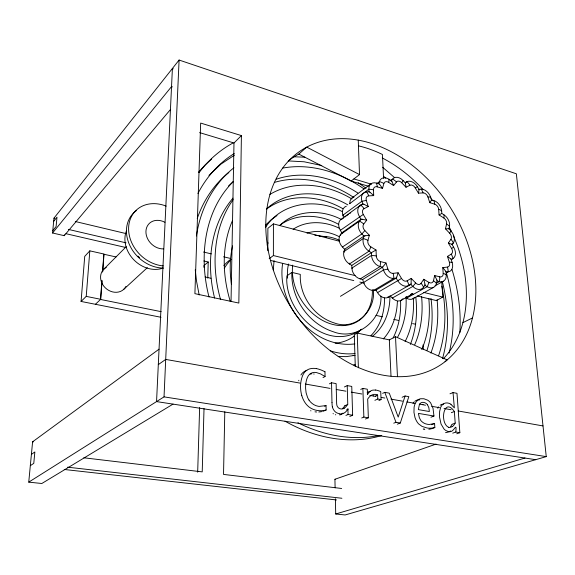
<?xml version="1.0" encoding="UTF-8"?>
<svg xmlns="http://www.w3.org/2000/svg" width="575" height="575" viewBox="0 0 575 575"><rect width="100%" height="100%" fill="white"/><g stroke="black" fill="none" stroke-linecap="round" stroke-linejoin="round"><path stroke-width="0.86" d="M269.179 258.7L273.391 255.552L273.42 223.876L339.322 241.213M267.806 250.772L267.885 228.311L273.42 223.876M389.922 295.988C390.087 311.118 384.546 327.146 372.126 336.483M241.407 135.592L238.841 303.068L194.903 293.652L200.661 123.072L241.407 135.592L233.982 142.995L231.035 301.552M224.796 411.75L223.531 474.418L341.651 488.477M345.927 415.423L348.062 414.496L347.904 409.041M419.067 189.678L419.067 189.728A1.646 0.611 -56.5 0 0 419.038 189.405M273.254 269.948L274.088 260.669M204.024 408.573L202.22 471.881L83.821 457.786M207.755 278.127L208.215 262.006L203.845 260.985M197.678 472.176L199.64 407.538M203.888 267.31L203.945 265.535L208.215 262.006M159.045 349.176L32.602 441.808L28.75 482.137L164.033 396.872L179.091 60.037L516.364 173.801L546.25 456.615L345.137 514.963L335.714 513.985L335.369 498.683M397.39 301.372C396.951 314.928 392.617 328.763 383.374 338.927M373.376 290.044C375.777 310.78 355.393 330.776 334.636 323.071C314.216 316.89 299.18 295.73 300.308 274.397L291.87 272.392C290.792 298.245 308.696 323.84 333.335 331.768C356.673 340.925 382.044 320.541 380.966 296.161M419.067 189.779L418.435 193.157L423.063 192.905A4.672 3.22 56.3 0 1 427.915 196.973L429.791 202.68L434.722 204.168A4.658 3.206 57 0 1 438.682 209.401L439.07 214.928L443.857 218.018A4.665 3.206 57.7 0 1 446.581 223.941A19.004 11.385 12.2 0 1 447.537 224.588L449.456 226.349L448.938 228.879L450.85 230.891A9.351 6.447 58.4 0 1 453.344 243.045L452.187 244.756L453.661 247.2A9.408 6.526 59 0 1 452.927 258.606L451.224 259.648L452.108 262.315A9.487 6.634 59.5 0 1 448.148 271.91L446.818 272.658M406.324 297.34L406.46 298.224L427.175 286.688L428.526 283.453A19.715 8.409 -58.2 0 0 428.806 282.361A4.844 3.45 59.9 0 0 433.449 280.737A19.708 10.824 12.9 0 1 434.448 281.383L436.461 283.418A9.674 6.893 59.9 0 1 427.175 286.688L424.882 285.286L423.631 287.148A9.768 7.029 59.7 0 1 412.836 286.429L392.272 298.087L392.416 297.627M459.82 332.688C461.258 311.348 458.232 289.836 451.986 269.431M101.89 280.83L100.532 299.46L161.151 311.657M102.537 271.961L103.831 254.222L116.035 256.96M95.421 304.283L100.704 299.295L102.062 280.665M102.709 271.788L104.003 254.042L89.822 250.851L84.726 256.364L81.075 301.444L161.014 317.285M81.075 301.444L86.228 296.384L89.822 250.851M179.091 60.037L53.971 218.162L52.555 232.997L64.242 235.678L64.321 234.751M349.312 263.142L349.334 263.99L351.799 265.398L351.886 268.087A9.646 7.209 57.6 0 0 360.216 278.911L362.652 279.507L382.555 267.188L383.439 270.013A9.897 7.223 58.5 0 0 393.897 278.386L396.182 278.113L397.728 280.708A9.84 7.144 59.2 0 0 408.947 285.466L410.802 284.33L412.836 286.429L415.035 283.82A19.931 4.507 -43.9 0 0 415.639 282.965A4.888 3.515 59.7 0 0 421.029 283.338A19.838 12.909 33.8 0 1 421.913 284.294L423.631 287.148M411.132 283.238L411.19 278.372L407.114 280.837A4.923 3.572 59.2 0 1 401.515 278.451L398.13 272.78L393.128 273.355A4.952 3.615 58.5 0 1 387.909 269.165L385.976 262.998L380.557 261.603A4.967 3.637 57.6 0 1 376.287 256.04L376.036 250.024L370.774 246.804A4.967 3.63 56.6 0 1 367.921 240.458A20.154 11.529 15.7 0 0 366.807 239.804L363.299 238.474L343.922 251.598L344.209 252.209M196.413 235.987C200.272 209.818 212.8 184.23 233.932 167.778M282.627 263.602C276.367 303.895 312.642 349.169 354.876 343.908M232.566 245.856C229.741 258.477 229.576 271.623 231.43 284.402M436.461 283.418L437.007 281.038L439.444 281.484L439.782 278.063A19.478 11.421 -75.3 0 0 439.731 276.841A4.794 3.378 59.8 0 0 443.196 273.441L442.786 267.627L447.408 267.088A4.751 3.313 59.5 0 0 449.398 262.293L447.465 256.428L451.217 254.157A4.708 3.263 59 0 0 451.591 248.45L448.363 243.067L450.908 239.315A4.679 3.227 58.4 0 0 449.657 233.227L445.46 228.807L446.581 223.941M433.449 280.737L434.657 275.533L439.731 276.841M449.075 353.079C455.752 326.794 453.855 298.863 446.43 272.945M398.13 272.78L396.779 277.049M442.506 358.635C449.6 333.615 448.658 306.806 442.376 281.728M367.921 240.458L369.38 235.24L364.83 230.539A4.945 3.608 55.8 0 1 363.688 224.099A20.053 13.326 38.1 0 0 362.724 223.15L359.627 221.044L340.443 234.578L340.644 235.376M363.688 224.099L366.706 220.218L363.328 214.568A4.916 3.558 55.2 0 1 363.997 208.711L368.23 206.547L366.354 200.56A4.88 3.5 54.8 0 1 368.712 195.881L373.714 195.608L373.47 189.901A4.83 3.428 54.7 0 1 377.243 186.839L382.497 188.42L383.863 183.554A4.787 3.364 54.8 0 1 388.635 182.361L393.638 185.588L396.427 182.009A4.737 3.299 55.2 0 1 401.709 182.735L406.007 187.256L409.91 185.265A4.701 3.256 55.7 0 1 415.215 187.795L418.435 193.157M368.712 195.881A19.83 12.427 87.2 0 0 368.302 194.673L366.656 191.913A9.746 6.993 54.8 0 0 361.912 201.257L362.768 203.996L360.827 204.98A9.825 7.116 55.2 0 0 359.468 216.689L361.014 219.276L359.627 221.044A9.883 7.209 55.8 0 0 361.891 233.939L363.975 236.088L363.299 238.474A9.919 7.259 56.6 0 0 369.006 251.189L371.421 252.662L371.529 255.415A9.919 7.267 57.6 0 0 380.075 266.556L382.555 267.188M363.975 236.088L344.605 249.263L343.922 251.598A9.646 7.202 56.6 0 0 349.435 263.982L369.006 251.189L370.444 247.904A20.218 7.331 -58.6 0 0 370.774 246.804M427.052 350.276C432.285 333.608 433.219 315.783 431.006 298.511M397.332 424.17L400.301 423.006L408.818 396.671L405.088 395.995L402.141 397.253M405.088 395.995L398.209 417.091L389.275 393.156L384.819 392.358L382.648 393.322M438.581 355.752C446.2 333.428 446.466 309.084 441.837 286.106M197.232 218.565C203.32 200.732 214.044 184.28 228.872 172.514M408.997 285.408L407.783 282.016A19.953 13.678 58.5 0 0 407.114 280.837M430.876 353.064C437.244 336.131 438.89 317.673 437.093 299.74M410.349 344.425C416.199 329.497 417.587 313.08 415.79 297.217M267.152 245.115L268.065 242.808M421.791 349.6C428.526 333.593 430.416 315.848 428.828 298.648M414.762 344.641C421.31 329.597 423.135 312.807 421.59 296.563M232.487 220.584C221.397 246.042 222.353 275.368 230.331 301.559M431.537 200.028L429.812 202.652M393.149 337.906C398.978 326.428 401.12 313.339 400.559 300.553M405.095 341.622C411.844 328.454 414.201 313.368 413.382 298.684M197.929 193.509C206.26 177.308 218.737 163.127 234.262 153.511M397.497 337.331C404.239 325.27 406.698 311.183 406.065 297.476M342.599 246.934L361.891 233.939L364.176 231.366A20.175 3.119 -44.3 0 0 364.83 230.539M421.029 283.338L423.782 279.277L428.806 282.361M265.528 227.42C281.391 202.141 316.926 197.901 341.866 211.435M233.191 199.561C212.728 228.239 211.255 266.505 220.548 299.518M385.976 262.998L382.684 267.088M199.137 172.55C208.107 160.468 219.65 150.269 232.882 143.067M361.014 219.276L341.83 232.832L340.443 234.578A9.617 7.152 55.7 0 0 342.571 247.178L344.605 249.263M53.669 221.332L56.99 217.156L56.106 226.543L52.778 230.654M52.555 232.997L171.537 86.602L172.442 86.897M64.242 235.678L170.588 109.351M198.548 172.184L204.822 165.277L211.578 159.067M233.012 198.109C209.753 225.299 206.267 264.392 214.597 298.066M413.684 402.435L414.05 402.018M208.933 175.425L220.965 164.112L234.413 155.164M265.535 225.148L270.99 219.894L277.028 215.553M370.911 335.663C380.679 325.838 384.754 311.578 384.474 297.979M233.048 181.786C203.543 211.586 198.907 258.002 209.027 297.045M103.299 269.725L126.292 246.61M450.441 430.927L449.837 431.48M228.527 185.998L233.004 181.815M449.449 226.665A9.315 6.411 57.7 0 0 444.008 214.856L441.83 213.454L441.65 210.694L439.667 209.717A19.032 8.639 -4.6 0 0 438.682 209.401M279.824 225.436C295.895 209.537 321.935 209.307 341.14 219.37M123.697 289.383L147.337 267.67M298.799 154.086L306.734 147.114L359.512 174.592L351.145 181.06L298.799 154.086A126.327 93.653 57.3 0 0 288.19 161.036M266.721 208.747C288.801 188.564 323.272 190.397 347.846 204.894M441.65 210.939A9.315 6.404 57 0 0 433.758 200.51L431.509 199.827L430.711 197.117L428.828 196.938A19.104 5.182 -18.6 0 0 427.915 196.973M445.043 361.697L447.163 359.907A127.844 93.948 57.3 0 0 472.485 317.953A127.909 94.005 57.3 0 0 361.122 140.688A127.909 94.005 57.3 0 0 275.734 276.834A127.909 94.005 57.3 0 0 445.043 361.697L447.163 359.907L395.507 336.706L389.325 339.882L357.233 333.083L354.257 334.707L355.285 366.584M436.662 283.101L439.322 281.628A9.581 6.756 59.8 0 0 446.229 274.814L444.202 273.722A19.55 7.727 -3.9 0 0 443.196 273.441M361.768 329.173C327.491 353.963 283.842 311.7 286.889 275.878L291.87 272.392M351.907 198.08L370.925 183.878M376.984 183.418L379.615 181.556L382.799 182.907A19.413 12.104 15.4 0 1 383.863 183.554M390.066 180.888L392.531 179.091A9.466 6.605 55.2 0 1 403.097 180.557L405.052 182.62L406.834 181.714A9.394 6.505 55.7 0 1 417.421 186.774L415.984 187.4A19.212 1.258 -31.3 0 0 415.215 187.795M344.849 217.019L346.013 216.171M347.185 215.323L348.357 214.468M349.535 213.612L350.721 212.75M359.109 206.655L362.768 203.996M405.583 182.606L407.107 181.743L409.22 184.173A19.076 13.814 63.9 0 1 409.91 185.265M266.383 209.156C288.549 192.639 319.765 195.356 342.779 208.646M158.305 364.615L165.708 359.418L300.021 383.094M31.402 454.379L34.852 451.964L33.781 463.349L30.324 465.671M280.126 225.005C297.038 212.7 320.555 214.425 338.229 224.157M452.108 262.315L450.311 262.207A19.392 3.975 -18 0 0 449.398 262.293M351.799 265.398L371.421 252.662M344.288 408.121C342.139 409.767 338.675 409.048 337.432 406.633A4.42 3.507 65.5 0 1 336.77 404.699A17.811 14.008 65.7 0 1 336.612 402.773L336.131 383.604L331.538 382.777L329.461 383.805M293.128 229.296C306.82 220.081 325.162 221.167 339.48 228.354M449.413 431.789L445.805 432.637A11.392 8.359 67.6 0 1 445.532 432.601M403.097 180.557L402.248 182.023A19.363 2.81 -43.8 0 1 401.709 182.735M340.436 296.326L362.631 282.684M371.551 252.576L376.036 250.024M173.039 404.117L41.831 483.496L28.75 482.137M377.775 292.431L377.459 292.632L398.044 280.528M401.515 278.451L398.396 280.312M451.591 248.45L453.661 247.2M452.029 243.822L453.416 242.801L451.742 240.242A19.018 13.196 33.2 0 0 450.908 239.315M373.153 289.843L373.671 290.382L376 290.08L396.182 278.113M269.898 194.4C295.126 179.263 327.714 184.18 351.914 198.986M451.605 259.368L453.028 258.34L451.857 255.286A19.09 13.879 58.2 0 0 451.217 254.157M410.802 284.33L388.527 297.16L387.945 296.873M401.034 300.43L412.318 293.983M405.526 297.275L406.791 296.571M410.607 294.429L411.894 293.71M439.07 214.928L441.715 213.49M412.915 298.784L433.665 287.327M435.067 285.825L443.354 281.247M441.751 282.066L442.8 297.11L436.303 300.567L417.191 295.938M349.852 203.557L368.841 189.189A9.653 6.857 54.6 0 1 376.402 183.094L378.803 183.82L379.428 181.607A9.559 6.727 54.8 0 1 388.973 179.242L388.887 181.384A19.528 6.684 -57.4 0 1 388.635 182.361M343.57 217.925L341.708 219.298M322.999 377.588L325.062 376.539L324.968 371.723M450.85 230.891L450.153 232.487A19.133 4.068 -43.2 0 1 449.657 233.227M443.318 358.807A126.263 93.596 57.3 0 0 462.911 322.625L472.485 317.953M344.418 386.946L347.228 385.602L351.763 386.414L352.64 415.243L349.78 416.473M360.726 389.397L362.868 388.412L367.31 389.21L367.504 394.5A15.726 12.118 66 0 1 370.983 390.813A9.732 7.504 65.7 0 1 373.024 390.109L375.489 390.058M324.645 406.245L326.039 405.605L326.133 410.004L322.762 411.412M344.935 405.691L347.774 404.412L347.228 385.602M340.644 230.23L340.278 230.374L362.423 215.036A20.06 1.402 -31.1 0 1 363.328 214.568M376.402 183.094L377.164 185.689A19.694 10.012 -73.2 0 1 377.243 186.839M375.461 395.967L377.624 395.003L377.789 399.036L374.893 400.301M346.761 409.716L348.184 409.091M378.889 400.559L381.067 399.603L380.729 391.618A25.444 19.679 66.7 0 0 375.482 389.994M444.008 214.856L444.058 217.041A19.061 7.691 -56.7 0 1 443.857 218.018M361.704 417.982L363.867 417.069L368.359 417.802L367.677 399.093C369.358 396.362 372.334 393.717 375.777 394.414A10.975 8.474 66 0 1 377.624 395.011M365.463 419.01L368.359 417.802M449.995 393.803L453.028 392.581L456.988 393.322L459.849 432.702L456.751 433.787M393.753 423.178L395.974 422.302L400.301 423.006M433.758 200.51L434.614 203.054A19.025 10.666 -72.6 0 1 434.722 204.168M430.941 417.206L433.967 416.034L433.011 408.286L430.689 402.96A10.465 7.784 66.8 0 0 427.656 400.171L423.897 398.755L420.555 398.748A11.665 8.682 66.8 0 0 417.809 400.056L416.314 401.666A16.05 11.931 67 0 0 414.086 407.33L413.964 412.383L414.956 417.407A14.339 10.673 67.1 0 0 417.407 422.388A10.257 7.648 67.2 0 0 418.715 423.969L422.021 426.406L427.052 427.994A28.419 21.102 66.3 0 0 433.248 427.908L434.837 427.534L434.585 423.538L429.532 424.443A19.543 14.519 66.6 0 1 427.39 424.278L425.78 423.883A11.823 8.797 67 0 1 421.518 421.288A6.347 4.729 67.2 0 1 420.648 420.239L419.297 417.558L418.427 413.389L433.967 416.034M451.317 412.692L454.372 411.527C444.633 397.382 439.911 419.506 446.854 426.097A4.916 3.601 67.7 0 0 448.68 427.225M431.545 424.673L434.585 423.538M417.421 186.774L418.88 189.218L421.338 189.24L422.654 191.748A19.032 12.772 87.9 0 1 423.063 192.905M431.789 428.655L434.837 427.534M452.122 424.257L455.199 423.135L454.372 411.527M452.741 433.14L455.831 432.048L459.849 432.702M335.117 487.859L334.923 479.27L436.123 444.087M276.345 179.213C303.737 169.862 334.276 177.574 357.887 193.049M307.007 233.141C317.731 229.626 329.619 231.689 339.473 236.807M381.778 435.498C349.356 445.294 313.871 437.64 284.984 421.152M335.714 513.985L524.968 458.038M274.836 182.297C301.746 174.419 331.027 182.34 353.869 197.534M326.039 405.605L319.218 406.396A15.482 12.449 64.1 0 1 318.04 406.223A14.203 11.421 64.2 0 1 308.947 400.078M431.537 428.72L430.201 429.036A28.304 21.074 66.3 0 1 428.849 429.252M326.133 410.004C318.938 412.059 310.464 409.91 305.871 403.808A19.658 15.805 64.2 0 1 301.839 395.708M354.991 355.343L346.193 356.637L338.172 356.486M378.364 435.562C351.102 441.032 322.539 435.081 297.929 422.762M365.082 235.786L369.38 235.24M282.641 168.108C311.197 162.797 340.716 172.507 364.025 188.938M321.619 411.65L318.816 411.988M370.473 391.359L370.149 391.41A9.689 7.497 65.7 0 0 368.122 392.136M354.998 353.51C346.804 354.516 338.438 353.452 330.618 350.923M445.46 228.807L448.658 228.706M353.733 364.809L355.034 364.715M366.656 191.913L368.949 191.798L368.913 189.153L372.356 189.592A19.651 9.408 -2.7 0 1 373.47 189.901M288.535 160.928L304.125 161.776L321.77 165.528M293.279 156.745L304.836 157.183M419.736 399.841L417.579 399.984A11.615 8.675 66.8 0 0 414.834 401.293M314.769 235.089L324.674 236.62M345.029 249.421L345.079 249.421A1.682 0.424 -17.2 0 1 344.756 249.377M316.624 411.995L315.007 411.844M343.527 215.431L342.822 215.23L361.912 201.257L365.283 200.639A19.873 5.728 -17.7 0 1 366.354 200.56M363.759 282.404L383.439 270.013L386.846 269.301A20.19 4.406 -17.3 0 1 387.909 269.165M64.242 469.473L336.49 499.955M362.164 219.248L366.706 220.218M67.62 467.18L341.902 498.266M32.602 441.808L33.415 441.909M334.923 479.27L335.505 479.342M535.692 459.684L156.551 401.594L172.399 68.49L173.291 68.784M164.033 396.872L546.25 456.615M348.062 414.496L352.64 415.243M377.789 399.036L381.067 399.603M305.318 384.028L330.057 388.391M336.246 389.476L345.963 391.194M351.268 392.128L361.869 393.997M369.818 395.399L376.007 396.491M381.311 397.426L384.84 398.051M391.029 399.136L402.514 401.163M406.935 401.939L414.884 403.341M419.304 404.124L425.486 405.21M431.674 406.302L439.623 407.704M444.044 408.487L451.116 409.731M458.182 410.974L543.008 425.931M423.229 428.986L424.019 429.13M353.086 355.336L354.775 355.673M86.228 296.384L100.704 299.295M313.648 373.958L314.144 374.059M205.153 276.985L210.932 278.278M375.993 315.366L382.476 316.818M393.695 319.341L398.453 320.412M412.577 323.581L415.682 324.278M65.881 233.68L126.177 247.588M68.346 229.396L126.04 242.844M75.303 221.512L125.889 233.551M203.514 252.022L211.363 253.891M223.574 256.795L230.546 258.455M53.971 218.162L54.697 218.335M270.387 260.382L353.776 280.586M359.857 282.059L364.205 283.108M273.391 255.552L355.055 275.583M423.682 292.423L442.8 297.11M448.363 243.067L451.857 244.332M335.326 414.704L335.743 414.827M351.145 181.06L368.316 186.214M353.912 178.918L371.479 184.23M199.618 132.617L233.982 142.995M325.5 236.85L326.32 237.101M397.469 376.683L395.507 336.706M310.586 410.708L310.996 410.866M363.882 204.218L368.23 206.547M413.152 294.069L412.426 293.696A19.766 10.882 12.8 0 1 412.074 293.494M352.195 268.475L351.886 268.087L371.529 255.415L375.144 255.767A20.211 8.431 -2.4 0 1 376.287 256.04M405.389 297.534L406.518 298.209A9.416 6.85 60 0 0 414.525 297.44M447.515 256.457L450.908 258.987M388.973 179.242L391.252 180.715L392.84 179.084L395.507 181.089A19.205 13.606 38.1 0 1 396.427 182.009M358.182 182.678L366.052 188.233M450.922 404.318L454.351 407.869L453.028 392.581M325.062 376.539L320.541 373.908L316.372 372.543A11.349 9.114 63.4 0 0 308.365 375.727A19.435 15.561 64 0 0 306.252 381.153A28.621 22.806 64.4 0 0 305.62 388.585L306.116 392.862L307.546 397.39A14.648 11.773 64.2 0 0 309.012 400.027M369.948 192.215L373.211 195.09M382.648 167.275L394.493 177.546M383.834 176.503L385.803 178.178M411.19 278.372L415.639 282.965M442.786 267.627L445.798 271.292M379.629 184.367L382.468 188.37M427.512 404.807L428.849 407.682L429.36 411.52L418.341 409.616L419.391 404.613A7.597 5.649 66.8 0 1 420.282 403.42L420.483 403.24A6.418 4.78 66.7 0 1 422.884 402.342L423.452 402.385A8.266 6.153 66.8 0 1 424.285 402.55L424.551 402.629A6.332 4.715 66.7 0 1 427.527 404.793M434.657 275.533L436.907 280.018M341.83 232.832L340.328 230.316A9.559 7.058 55.1 0 1 341.766 218.845L360.827 204.98L363.278 207.575A19.938 13.613 63.4 0 1 363.997 208.711M376 290.08L377.502 292.603A9.574 7.087 59.2 0 0 388.527 297.16L390.368 296.032L392.358 298.066A9.502 6.979 59.7 0 0 403.01 298.684M391.877 181.298L393.638 185.588M384.819 392.358L395.974 422.302M359.835 278.408L360.216 278.911L380.075 266.556L380.585 262.868A20.182 10.738 -75.6 0 0 380.557 261.603M423.782 279.277L424.975 284.187M343.634 217.695L342.865 215.187A9.487 6.943 54.7 0 1 346.322 206.224M362.652 279.507L363.501 282.26A9.624 7.166 58.5 0 0 373.736 290.361L393.897 278.386L393.501 274.642A20.082 12.945 83.3 0 0 393.128 273.355M405.454 183.166L406.007 187.256M199.166 294.997L196.549 281.225L195.256 269.754M446.229 274.814L446.042 272.162L448.284 271.63L447.781 268.324A19.255 13.29 83.5 0 0 447.408 267.088M423.02 344.957L423.265 349.018M383.568 178.315L382.447 154.495A126.852 93.775 57.3 0 0 358.333 145.813M389.325 339.882L391.007 376.036M358.247 140.127L359.512 174.592M362.868 388.412L363.867 417.069M357.233 333.083L358.39 367.741M349.823 203.787L349.808 203.306A9.394 6.814 54.5 0 1 353.783 197.146M455.831 432.048C456.859 420.454 454.07 433.507 448.874 431.537A11.435 8.373 67.6 0 1 447.681 431.293L445.948 430.553A8.517 6.239 67.7 0 1 444.022 429.022L441.047 424.07L439.595 417.357A29.023 21.002 67.6 0 1 439.473 414.949L439.667 411.247L440.594 407.618A14.095 10.285 67.3 0 1 441.061 406.604A10.947 8 67.2 0 1 450.951 404.211M331.538 382.777L331.983 402.637M224.243 268.317A74.268 59.649 57.2 0 1 230.985 259.569M223.876 265.535A73.485 59.369 57.2 0 1 230.841 259.181M139.574 257.586A28.117 23.201 44.7 0 1 137.978 256.062M163.077 268.087A27.88 23.108 44.5 0 1 133.975 259.957A27.88 23.108 44.5 0 1 126.407 230.906M163.623 248.896A15.626 12.83 44.9 0 1 145.942 231.186A15.626 12.83 44.9 0 1 164.888 222.273M125.925 286.443A14.181 12.168 42.5 0 1 105.304 287.838A14.181 12.168 42.5 0 1 106.267 267.397M163.25 268.065A33.947 27.938 44.8 0 1 129.706 245.23A33.947 27.938 44.8 0 1 136.584 210.443M163.329 265.916A34.105 28.003 44.9 0 1 128.627 227.355A34.105 28.003 44.9 0 1 166.161 206.116M382.246 157.96A126.327 93.653 57.3 0 1 422.956 189.383M430.912 198.662A126.327 93.653 57.3 0 1 432.457 200.632M449.628 227.873A126.327 93.653 57.3 0 1 451.512 231.732M453.301 235.628A126.327 93.653 57.3 0 1 462.911 322.625M375.863 289.915A1.675 0.661 -59 0 1 375.913 289.484M342.341 233.234A1.675 0.748 -1.9 0 1 341.909 233.048M420.993 189.11A9.337 6.433 56.3 0 1 430.653 197.232M369.107 191.755A1.682 1.179 38.8 0 1 369.883 192.266M378.99 183.813A1.667 1.186 64.8 0 1 379.572 184.417M391.467 180.758A1.66 1.085 88.7 0 1 391.819 181.348M405.267 182.735A1.653 0.884 -72.1 0 1 405.389 183.217M448.586 228.749A1.639 0.388 -18.6 0 1 448.752 228.742M451.785 244.368A1.646 0.697 -4.9 0 1 452.122 244.526M450.836 259.023A1.653 0.956 11.6 0 1 451.238 259.411M445.726 271.328A1.66 1.128 32.3 0 1 446.107 271.968M436.835 280.054A1.675 1.2 57.3 0 1 437.101 280.88M424.911 284.223A1.689 1.15 82.9 0 1 424.99 285.157M411.06 283.274A1.703 0.978 -75.6 0 1 410.924 284.201M396.685 277.15A1.725 0.697 -58.4 0 1 396.304 278.012M364.119 236.009A1.732 0.446 -17.6 0 1 365.024 235.829M361.172 219.204A1.718 0.791 -2.5 0 1 362.099 219.291M362.933 203.938A1.703 1.035 15.8 0 1 363.817 204.262M372.341 289.814A47.596 36.405 57.2 0 1 330.805 323.89A47.596 36.405 57.2 0 1 292.661 265.132M319.916 236.548A47.596 36.405 57.2 0 1 339.387 240.278M287.579 278.171A47.229 36.304 57.2 0 1 288.528 263.99M354.236 336.073A57.313 44.325 57.3 0 1 335.132 343.182M360.726 329.604A57.313 44.325 57.3 0 1 357.14 333.593M438.459 407.1A10.903 7.985 67.2 0 1 438.603 406.87M440.141 405.26A10.903 7.985 67.2 0 1 443.605 404.117M437.791 408.286A14.037 10.271 67.3 0 1 438.035 407.79M451.907 424.522A15.058 11.069 67.2 0 1 450.491 426.571M455.141 423.078A15.115 11.076 67.2 0 1 452.238 426.679M452.137 426.506A8.136 5.951 67.5 0 1 448.694 427.383M413.008 403.377A15.985 11.917 67.1 0 1 413.332 402.888M424.81 429.252A28.304 21.074 66.3 0 1 424.019 429.144M422.798 404.433A6.311 4.708 66.8 0 1 423.035 404.584M373.427 395.823A10.925 8.46 66.1 0 1 373.649 395.887M367.13 392.833A15.662 12.097 66.1 0 1 368.115 392.121M344.878 405.641A22.447 17.897 64.3 0 1 342.52 408.552M333.407 413.799A7.504 5.973 65.7 0 1 333.054 413.554M342.93 413.094A12.413 9.876 65.4 0 1 339.703 414.978M347.782 408.954A12.463 9.89 65.3 0 1 339.789 414.058M347.717 404.362A22.54 17.926 64.3 0 1 344.332 408.192M332.357 406.791A20.793 16.387 65.8 0 1 332.019 402.644M332.379 406.791A7.734 6.145 65.6 0 0 333.78 410.033L334.312 410.78A7.533 5.987 65.6 0 0 336.583 412.764L338.567 413.576A11.831 9.387 65.3 0 0 339.76 413.813M310.155 374.03A11.306 9.099 63.5 0 1 311.858 373.829M306.899 370.379A16.143 13.009 63.5 0 0 302.098 373.398A19.766 15.899 63.7 0 0 300.905 375.001M298.713 380.772A29.692 23.791 64.3 0 1 298.849 380.269M316.437 368.575A37.339 30.152 65 0 1 324.947 371.781M316.437 368.64A20.412 16.409 63.8 0 0 309.982 368.819A16.215 13.031 63.5 0 0 304.793 371.967A19.852 15.928 63.7 0 0 301.702 378.357A29.821 23.834 64.3 0 0 301.789 395.715"/></g></svg>
